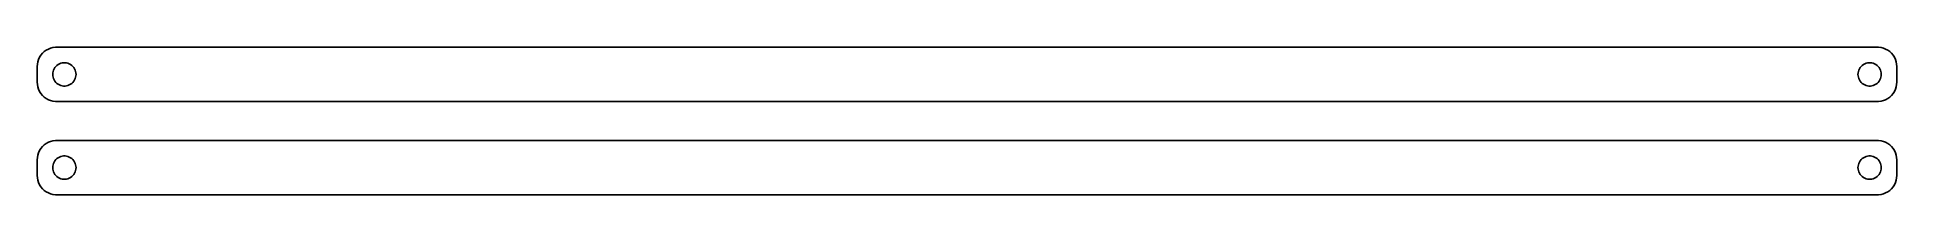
# Model space of a CAD drawing. Header units: metres. Extents: x -240 to 240, y 41 to 79.
import ezdxf

# ---------------------------------------------------------------- set-up
doc = ezdxf.new("R2010")
doc.units = ezdxf.units.M

msp = doc.modelspace()

# ---------------------------------------------------------------- linework, layer by layer
for p, q in [((-238.545, 76.9389), (-238.882, 76.4088)), ((-238.145, 77.4227), (-238.545, 76.9389)), ((-237.687, 77.8526), (-238.145, 77.4227)), ((-237.179, 78.2216), (-237.687, 77.8526)), ((-236.629, 78.5241), (-237.179, 78.2216)), ((-236.045, 78.7553), (-236.629, 78.5241)), ((-235.437, 78.9114), (-236.045, 78.7553)), ((-234.814, 78.9901), (-235.437, 78.9114)), ((234.814, 78.9901), (-234.814, 78.9901)), ((235.437, 78.9114), (234.814, 78.9901)), ((236.045, 78.7553), (235.437, 78.9114)), ((236.629, 78.5241), (236.045, 78.7553)), ((237.179, 78.2216), (236.629, 78.5241)), ((237.687, 77.8526), (237.179, 78.2216)), ((238.145, 77.4227), (237.687, 77.8526)), ((238.545, 76.9389), (238.145, 77.4227)), ((238.882, 76.4088), (238.545, 76.9389)), ((-239.461, 74.6267), (-239.5, 74)), ((-239.5, 74), (-239.5, 70)), ((-239.343, 75.2434), (-239.461, 74.6267)), ((-239.149, 75.8406), (-239.343, 75.2434)), ((-238.882, 76.4088), (-239.149, 75.8406)), ((-235.5, 72), (-235.476, 72.376)), ((-235.476, 71.624), (-235.5, 72)), ((-235.476, 72.376), (-235.406, 72.7461)), ((-235.406, 72.7461), (-235.289, 73.1044)), ((-235.289, 73.1044), (-235.129, 73.4453)), ((-235.129, 73.4453), (-234.927, 73.7634)), ((-234.927, 73.7634), (-234.687, 74.0536)), ((-234.687, 74.0536), (-234.412, 74.3115)), ((-234.412, 74.3115), (-234.107, 74.533)), ((-234.107, 74.533), (-233.777, 74.7145)), ((-233.777, 74.7145), (-233.427, 74.8532)), ((-233.427, 74.8532), (-233.062, 74.9469)), ((-233.062, 74.9469), (-232.688, 74.9941)), ((-232.688, 74.9941), (-232.312, 74.9941)), ((-232.312, 74.9941), (-231.938, 74.9469)), ((-231.938, 74.9469), (-231.573, 74.8532)), ((-231.573, 74.8532), (-231.223, 74.7145)), ((-231.223, 74.7145), (-230.893, 74.533)), ((-230.893, 74.533), (-230.588, 74.3115)), ((-230.588, 74.3115), (-230.313, 74.0536)), ((-230.313, 74.0536), (-230.073, 73.7634)), ((-230.073, 73.7634), (-229.871, 73.4453)), ((-229.871, 73.4453), (-229.711, 73.1044)), ((-229.711, 73.1044), (-229.594, 72.7461)), ((-229.594, 72.7461), (-229.524, 72.376)), ((-229.524, 72.376), (-229.5, 72)), ((-229.5, 72), (-229.524, 71.624)), ((229.5, 72), (229.524, 72.376)), ((229.524, 71.624), (229.5, 72)), ((229.524, 72.376), (229.594, 72.7461)), ((229.594, 72.7461), (229.711, 73.1044)), ((229.711, 73.1044), (229.871, 73.4453)), ((229.871, 73.4453), (230.073, 73.7634)), ((230.073, 73.7634), (230.313, 74.0536)), ((230.313, 74.0536), (230.588, 74.3115)), ((230.588, 74.3115), (230.893, 74.533)), ((230.893, 74.533), (231.223, 74.7145)), ((231.223, 74.7145), (231.573, 74.8532)), ((231.573, 74.8532), (231.938, 74.9469)), ((231.938, 74.9469), (232.312, 74.9941)), ((232.312, 74.9941), (232.688, 74.9941)), ((232.688, 74.9941), (233.062, 74.9469)), ((233.062, 74.9469), (233.427, 74.8532)), ((233.427, 74.8532), (233.777, 74.7145)), ((233.777, 74.7145), (234.107, 74.533)), ((234.107, 74.533), (234.412, 74.3115)), ((234.412, 74.3115), (234.687, 74.0536)), ((234.687, 74.0536), (234.927, 73.7634)), ((234.927, 73.7634), (235.129, 73.4453)), ((235.129, 73.4453), (235.289, 73.1044)), ((235.289, 73.1044), (235.406, 72.7461)), ((235.406, 72.7461), (235.476, 72.376)), ((235.476, 72.376), (235.5, 72)), ((235.5, 72), (235.476, 71.624)), ((239.149, 75.8406), (238.882, 76.4088)), ((239.343, 75.2434), (239.149, 75.8406)), ((239.461, 74.6267), (239.343, 75.2434)), ((239.5, 74), (239.461, 74.6267)), ((239.5, 70), (239.5, 74)), ((-239.5, 70), (-239.461, 69.3733)), ((-239.461, 69.3733), (-239.343, 68.7566)), ((-239.343, 68.7566), (-239.149, 68.1594)), ((-239.149, 68.1594), (-238.882, 67.5912)), ((-238.882, 67.5912), (-238.545, 67.0611)), ((-238.545, 67.0611), (-238.145, 66.5773)), ((-235.406, 71.2539), (-235.476, 71.624)), ((-235.289, 70.8956), (-235.406, 71.2539)), ((-235.129, 70.5547), (-235.289, 70.8956)), ((-234.927, 70.2366), (-235.129, 70.5547)), ((-234.687, 69.9464), (-234.927, 70.2366)), ((-234.412, 69.6885), (-234.687, 69.9464)), ((-234.107, 69.467), (-234.412, 69.6885)), ((-233.777, 69.2855), (-234.107, 69.467)), ((-233.427, 69.1468), (-233.777, 69.2855)), ((-233.062, 69.0531), (-233.427, 69.1468)), ((-232.688, 69.0059), (-233.062, 69.0531)), ((-232.312, 69.0059), (-232.688, 69.0059)), ((-231.938, 69.0531), (-232.312, 69.0059)), ((-231.573, 69.1468), (-231.938, 69.0531)), ((-231.223, 69.2855), (-231.573, 69.1468)), ((-230.893, 69.467), (-231.223, 69.2855)), ((-230.588, 69.6885), (-230.893, 69.467)), ((-230.313, 69.9464), (-230.588, 69.6885)), ((-230.073, 70.2366), (-230.313, 69.9464)), ((-229.871, 70.5547), (-230.073, 70.2366)), ((-229.711, 70.8956), (-229.871, 70.5547)), ((-229.594, 71.2539), (-229.711, 70.8956)), ((-229.524, 71.624), (-229.594, 71.2539)), ((229.594, 71.2539), (229.524, 71.624)), ((229.711, 70.8956), (229.594, 71.2539)), ((229.871, 70.5547), (229.711, 70.8956)), ((230.073, 70.2366), (229.871, 70.5547)), ((230.313, 69.9464), (230.073, 70.2366)), ((230.588, 69.6885), (230.313, 69.9464)), ((230.893, 69.467), (230.588, 69.6885)), ((231.223, 69.2855), (230.893, 69.467)), ((231.573, 69.1468), (231.223, 69.2855)), ((231.938, 69.0531), (231.573, 69.1468)), ((232.312, 69.0059), (231.938, 69.0531)), ((232.688, 69.0059), (232.312, 69.0059)), ((233.062, 69.0531), (232.688, 69.0059)), ((233.427, 69.1468), (233.062, 69.0531)), ((233.777, 69.2855), (233.427, 69.1468)), ((234.107, 69.467), (233.777, 69.2855)), ((234.412, 69.6885), (234.107, 69.467)), ((234.687, 69.9464), (234.412, 69.6885)), ((234.927, 70.2366), (234.687, 69.9464)), ((235.129, 70.5547), (234.927, 70.2366)), ((235.289, 70.8956), (235.129, 70.5547)), ((235.406, 71.2539), (235.289, 70.8956)), ((235.476, 71.624), (235.406, 71.2539)), ((238.145, 66.5773), (238.545, 67.0611)), ((238.545, 67.0611), (238.882, 67.5912)), ((238.882, 67.5912), (239.149, 68.1594)), ((239.149, 68.1594), (239.343, 68.7566)), ((239.343, 68.7566), (239.461, 69.3733)), ((239.461, 69.3733), (239.5, 70)), ((-238.145, 66.5773), (-237.687, 66.1474)), ((-237.687, 66.1474), (-237.179, 65.7784)), ((-237.179, 65.7784), (-236.629, 65.4759)), ((-236.629, 65.4759), (-236.045, 65.2447)), ((-236.045, 65.2447), (-235.437, 65.0886)), ((-235.437, 65.0886), (-234.814, 65.0099)), ((-234.814, 65.0099), (234.814, 65.0099)), ((234.814, 65.0099), (235.437, 65.0886)), ((235.437, 65.0886), (236.045, 65.2447)), ((236.045, 65.2447), (236.629, 65.4759)), ((236.629, 65.4759), (237.179, 65.7784)), ((237.179, 65.7784), (237.687, 66.1474)), ((237.687, 66.1474), (238.145, 66.5773)), ((-238.545, 52.9389), (-238.882, 52.4088)), ((-238.145, 53.4227), (-238.545, 52.9389)), ((-237.687, 53.8526), (-238.145, 53.4227)), ((-237.179, 54.2216), (-237.687, 53.8526)), ((-236.629, 54.5241), (-237.179, 54.2216)), ((-236.045, 54.7553), (-236.629, 54.5241)), ((-235.437, 54.9114), (-236.045, 54.7553)), ((-234.814, 54.9901), (-235.437, 54.9114)), ((234.814, 54.9901), (-234.814, 54.9901)), ((235.437, 54.9114), (234.814, 54.9901)), ((236.045, 54.7553), (235.437, 54.9114)), ((236.629, 54.5241), (236.045, 54.7553)), ((237.179, 54.2216), (236.629, 54.5241)), ((237.687, 53.8526), (237.179, 54.2216)), ((238.145, 53.4227), (237.687, 53.8526)), ((238.545, 52.9389), (238.145, 53.4227)), ((238.882, 52.4088), (238.545, 52.9389)), ((-239.461, 50.6267), (-239.5, 50)), ((-239.5, 50), (-239.5, 46)), ((-239.343, 51.2434), (-239.461, 50.6267)), ((-239.149, 51.8406), (-239.343, 51.2434)), ((-238.882, 52.4088), (-239.149, 51.8406)), ((-235.5, 48), (-235.476, 48.376)), ((-235.476, 47.624), (-235.5, 48)), ((-235.476, 48.376), (-235.406, 48.7461)), ((-235.406, 48.7461), (-235.289, 49.1044)), ((-235.289, 49.1044), (-235.129, 49.4453)), ((-235.129, 49.4453), (-234.927, 49.7634)), ((-234.927, 49.7634), (-234.687, 50.0536)), ((-234.687, 50.0536), (-234.412, 50.3115)), ((-234.412, 50.3115), (-234.107, 50.533)), ((-234.107, 50.533), (-233.777, 50.7145)), ((-233.777, 50.7145), (-233.427, 50.8532)), ((-233.427, 50.8532), (-233.062, 50.9469)), ((-233.062, 50.9469), (-232.688, 50.9941)), ((-232.688, 50.9941), (-232.312, 50.9941)), ((-232.312, 50.9941), (-231.938, 50.9469)), ((-231.938, 50.9469), (-231.573, 50.8532)), ((-231.573, 50.8532), (-231.223, 50.7145)), ((-231.223, 50.7145), (-230.893, 50.533)), ((-230.893, 50.533), (-230.588, 50.3115)), ((-230.588, 50.3115), (-230.313, 50.0536)), ((-230.313, 50.0536), (-230.073, 49.7634)), ((-230.073, 49.7634), (-229.871, 49.4453)), ((-229.871, 49.4453), (-229.711, 49.1044)), ((-229.711, 49.1044), (-229.594, 48.7461)), ((-229.594, 48.7461), (-229.524, 48.376)), ((-229.524, 48.376), (-229.5, 48)), ((-229.5, 48), (-229.524, 47.624)), ((229.5, 48), (229.524, 48.376)), ((229.524, 47.624), (229.5, 48)), ((229.524, 48.376), (229.594, 48.7461)), ((229.594, 48.7461), (229.711, 49.1044)), ((229.711, 49.1044), (229.871, 49.4453)), ((229.871, 49.4453), (230.073, 49.7634)), ((230.073, 49.7634), (230.313, 50.0536)), ((230.313, 50.0536), (230.588, 50.3115)), ((230.588, 50.3115), (230.893, 50.533)), ((230.893, 50.533), (231.223, 50.7145)), ((231.223, 50.7145), (231.573, 50.8532)), ((231.573, 50.8532), (231.938, 50.9469)), ((231.938, 50.9469), (232.312, 50.9941)), ((232.312, 50.9941), (232.688, 50.9941)), ((232.688, 50.9941), (233.062, 50.9469)), ((233.062, 50.9469), (233.427, 50.8532)), ((233.427, 50.8532), (233.777, 50.7145)), ((233.777, 50.7145), (234.107, 50.533)), ((234.107, 50.533), (234.412, 50.3115)), ((234.412, 50.3115), (234.687, 50.0536)), ((234.687, 50.0536), (234.927, 49.7634)), ((234.927, 49.7634), (235.129, 49.4453)), ((235.129, 49.4453), (235.289, 49.1044)), ((235.289, 49.1044), (235.406, 48.7461)), ((235.406, 48.7461), (235.476, 48.376)), ((235.476, 48.376), (235.5, 48)), ((235.5, 48), (235.476, 47.624)), ((239.149, 51.8406), (238.882, 52.4088)), ((239.343, 51.2434), (239.149, 51.8406)), ((239.461, 50.6267), (239.343, 51.2434)), ((239.5, 50), (239.461, 50.6267)), ((239.5, 46), (239.5, 50)), ((-239.5, 46), (-239.461, 45.3733)), ((-239.461, 45.3733), (-239.343, 44.7566)), ((-239.343, 44.7566), (-239.149, 44.1594)), ((-239.149, 44.1594), (-238.882, 43.5912)), ((-238.882, 43.5912), (-238.545, 43.0611)), ((-235.406, 47.2539), (-235.476, 47.624)), ((-235.289, 46.8956), (-235.406, 47.2539)), ((-235.129, 46.5547), (-235.289, 46.8956)), ((-234.927, 46.2366), (-235.129, 46.5547)), ((-234.687, 45.9464), (-234.927, 46.2366)), ((-234.412, 45.6885), (-234.687, 45.9464)), ((-234.107, 45.467), (-234.412, 45.6885)), ((-233.777, 45.2855), (-234.107, 45.467)), ((-233.427, 45.1468), (-233.777, 45.2855)), ((-233.062, 45.0531), (-233.427, 45.1468)), ((-232.688, 45.0059), (-233.062, 45.0531)), ((-232.312, 45.0059), (-232.688, 45.0059)), ((-231.938, 45.0531), (-232.312, 45.0059)), ((-231.573, 45.1468), (-231.938, 45.0531)), ((-231.223, 45.2855), (-231.573, 45.1468)), ((-230.893, 45.467), (-231.223, 45.2855)), ((-230.588, 45.6885), (-230.893, 45.467)), ((-230.313, 45.9464), (-230.588, 45.6885)), ((-230.073, 46.2366), (-230.313, 45.9464)), ((-229.871, 46.5547), (-230.073, 46.2366)), ((-229.711, 46.8956), (-229.871, 46.5547)), ((-229.594, 47.2539), (-229.711, 46.8956)), ((-229.524, 47.624), (-229.594, 47.2539)), ((229.594, 47.2539), (229.524, 47.624)), ((229.711, 46.8956), (229.594, 47.2539)), ((229.871, 46.5547), (229.711, 46.8956)), ((230.073, 46.2366), (229.871, 46.5547)), ((230.313, 45.9464), (230.073, 46.2366)), ((230.588, 45.6885), (230.313, 45.9464)), ((230.893, 45.467), (230.588, 45.6885)), ((231.223, 45.2855), (230.893, 45.467)), ((231.573, 45.1468), (231.223, 45.2855)), ((231.938, 45.0531), (231.573, 45.1468)), ((232.312, 45.0059), (231.938, 45.0531)), ((232.688, 45.0059), (232.312, 45.0059)), ((233.062, 45.0531), (232.688, 45.0059)), ((233.427, 45.1468), (233.062, 45.0531)), ((233.777, 45.2855), (233.427, 45.1468)), ((234.107, 45.467), (233.777, 45.2855)), ((234.412, 45.6885), (234.107, 45.467)), ((234.687, 45.9464), (234.412, 45.6885)), ((234.927, 46.2366), (234.687, 45.9464)), ((235.129, 46.5547), (234.927, 46.2366)), ((235.289, 46.8956), (235.129, 46.5547)), ((235.406, 47.2539), (235.289, 46.8956)), ((235.476, 47.624), (235.406, 47.2539)), ((238.545, 43.0611), (238.882, 43.5912)), ((238.882, 43.5912), (239.149, 44.1594)), ((239.149, 44.1594), (239.343, 44.7566)), ((239.343, 44.7566), (239.461, 45.3733)), ((239.461, 45.3733), (239.5, 46)), ((-238.545, 43.0611), (-238.145, 42.5773)), ((-238.145, 42.5773), (-237.687, 42.1474)), ((-237.687, 42.1474), (-237.179, 41.7784)), ((-237.179, 41.7784), (-236.629, 41.4759)), ((-236.629, 41.4759), (-236.045, 41.2447)), ((-236.045, 41.2447), (-235.437, 41.0886)), ((-235.437, 41.0886), (-234.814, 41.0099)), ((-234.814, 41.0099), (234.814, 41.0099)), ((234.814, 41.0099), (235.437, 41.0886)), ((235.437, 41.0886), (236.045, 41.2447)), ((236.045, 41.2447), (236.629, 41.4759)), ((236.629, 41.4759), (237.179, 41.7784)), ((237.179, 41.7784), (237.687, 42.1474)), ((237.687, 42.1474), (238.145, 42.5773)), ((238.145, 42.5773), (238.545, 43.0611))]:
    msp.add_line(p, q)

doc.saveas('drawing.dxf')
